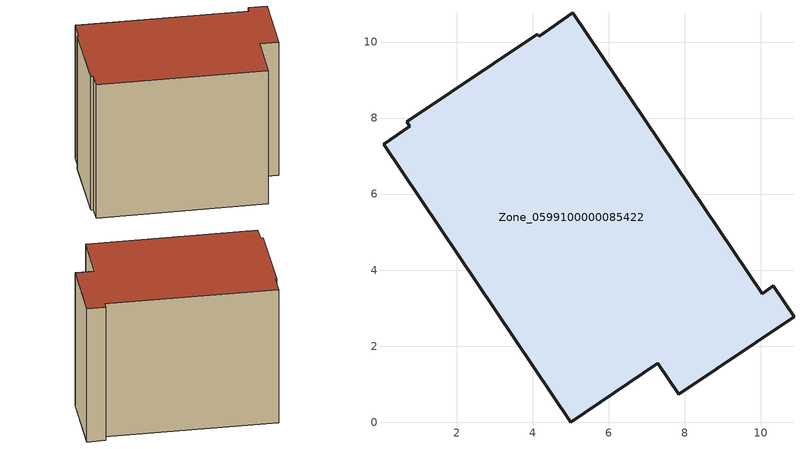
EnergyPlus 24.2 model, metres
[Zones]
Zone_0599100000085422
 floor ground (C_G): 10.88,2.78 7.85,0.73 7.3,1.55 5.01,0 0.08,7.31 0.77,7.78 0.7,7.9 4.12,10.21 4.17,10.16 5.05,10.77 10.04,3.38 10.33,3.59 z0
 wall outside (C_F): 7.85,0.73 10.88,2.78 10.33,3.59 10.04,3.38 5.05,10.77 4.17,10.16 4.12,10.21 0.7,7.9 0.77,7.78 0.08,7.31 5.01,0 7.3,1.55 7.85,0.73 z0:7.78
 roof outside (C_R): 5.05,10.77 4.17,10.16 4.12,10.21 0.7,7.9 0.77,7.78 0.08,7.31 5.01,0 7.3,1.55 7.85,0.73 10.88,2.78 10.33,3.59 10.04,3.38 z7.78
[BUILDING]
Pand.0599100000085422: North Axis=0; Terrain=City; Loads Convergence Tolerance Value=0.04; Temperature Convergence Tolerance Value=0.4; Solar Distribution=FullExterior; Maximum Number of Warmup Days=25; Minimum Number of Warmup Days=1
[Site:Location]
Rotterdam.The.Hague.AP_ZH_NLD Design_Conditions: Latitude=51.96; Longitude=4.45; Time Zone=1; Elevation=-4.5
[SITE:GROUNDTEMPERATURE:BUILDINGSURFACE]
18, 18, 18, 18, 18, 18, 18, 18, 18, 18, 18, 18
[MATERIAL] Thermal Absorptance=0.9; Solar Absorptance=0.7; Visible Absorptance=0.7
Name | Roughness | Thickness | Conductivity | Density | Specific Heat
G.TI.1965-1974 | MediumSmooth | 0.15 | 0.882353 | 540 | 1210
F.TI.1965-1974 | Rough | 0.3 | 0.697674 | 1920 | 840
R.TI.1965-1974 | MediumRough | 0.2 | 0.232558 | 1500 | 1000
[CONSTRUCTION]
C_G: G.TI.1965-1974
C_F: F.TI.1965-1974
C_R: R.TI.1965-1974
[ZONE]
Zone_0599100000085422: Type=1; Multiplier=1; Ceiling Height=Autocalculate; Volume=Autocalculate; Floor Area=autocalculate; Part of Total Floor Area=Yes
[ZONEINFILTRATION:DESIGNFLOWRATE]
Infil_Zone_0599100000085422: Zone or ZoneList or Space or SpaceList=Zone_0599100000085422; Schedule=AlwaysOn; Design Flow Rate Calculation Method=Flow/Area; Flow Rate per Floor Area=0.003; Constant Term Coefficient=1; Temperature Term Coefficient=0; Velocity Term Coefficient=0; Velocity Squared Term Coefficient=0
[HVACTEMPLATE:ZONE:IDEALLOADSAIRSYSTEM]
Zone_0599100000085422: Maximum Heating Supply Air Temperature=50; Minimum Cooling Supply Air Temperature=13; Maximum Heating Supply Air Humidity Ratio=0.0156; Minimum Cooling Supply Air Humidity Ratio=0.0077; Heating Limit=NoLimit; Cooling Limit=NoLimit; Dehumidification Control Type=ConstantSensibleHeatRatio; Cooling Sensible Heat Ratio=0.7; Dehumidification Setpoint=60; Humidification Control Type=None; Humidification Setpoint=30; Outdoor Air Method=None; Outdoor Air Flow Rate per Person=0.00944; Outdoor Air Flow Rate per Zone Floor Area=0; Outdoor Air Flow Rate per Zone=0; Demand Controlled Ventilation Type=None; Outdoor Air Economizer Type=NoEconomizer; Heat Recovery Type=None; Sensible Heat Recovery Effectiveness=0.7; Latent Heat Recovery Effectiveness=0.65
[ZONECONTROL:THERMOSTAT]
ThermostatControl_Zone_0599100000085422: Zone or ZoneList=Zone_0599100000085422; Control Type Schedule=DualSetpointControlType; Control 1=Thermostat_Zone_0599100000085422; Temperature Difference Between Cutout And Setpoint=0
[THERMOSTATSETPOINT:DUALSETPOINT]
Thermostat_Zone_0599100000085422: Heating Setpoint Temperature Schedule=HeatingSetpoint_Zone_0599100000085422; Cooling Setpoint Temperature Schedule=CoolingSetpoint_Zone_0599100000085422
[SCHEDULE:COMPACT]
HeatingSetpoint_Zone_0599100000085422: Through: 12/31, For: AllDays, Until: 24:00, 21
CoolingSetpoint_Zone_0599100000085422: Through: 12/31, For: AllDays, Until: 24:00, 24
DualSetpointControlType: Through: 12/31, For: AllDays, Until: 24:00, 4
AlwaysOn: Through: 12/31, For: AllDays, Until: 24:00, 1
